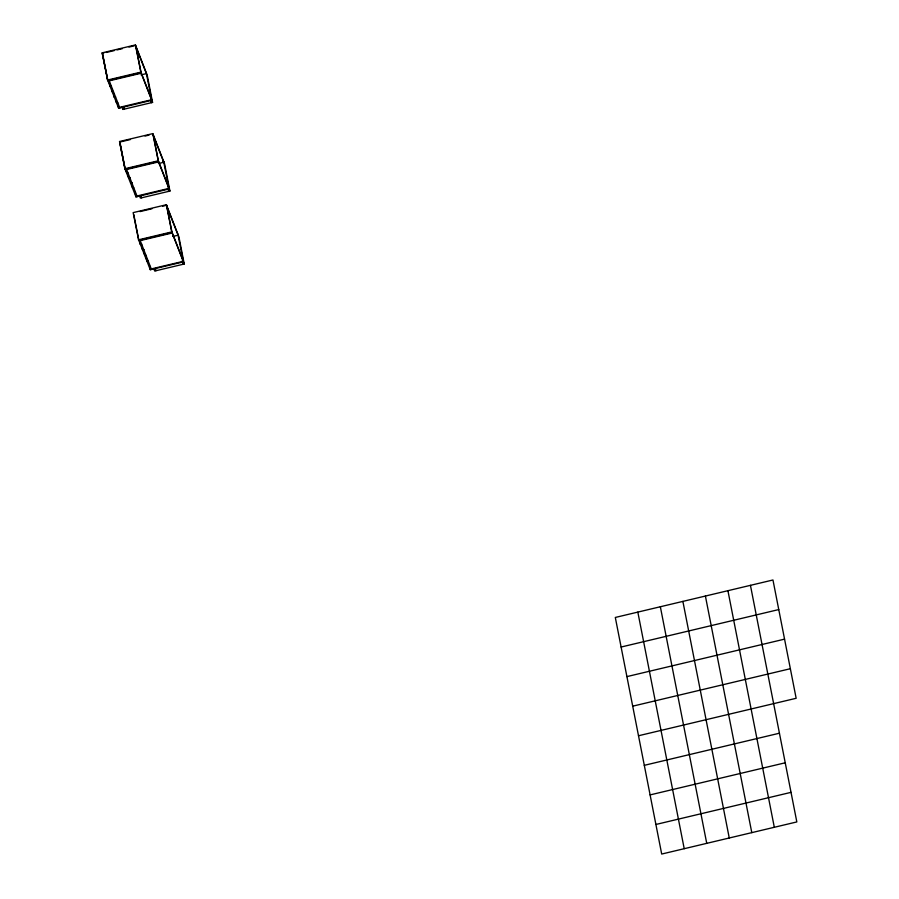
<?xml version="1.0" encoding="UTF-8"?>
<svg xmlns="http://www.w3.org/2000/svg" width="899" height="899" viewBox="0 0 899 899"><rect width="100%" height="100%" fill="white"/><g stroke="black" fill="none" stroke-linecap="round" stroke-linejoin="round"><path stroke-width="1.35" d="M135.423 44.95L140.974 72.707L107.723 80.607L102.171 52.85L135.423 44.95L147.222 75.201L152.56 102.419L123.006 109.431L122.185 107.318M106.363 52.445L114.353 50.558M117.016 49.917L122.331 48.658M128.984 47.074L134.311 45.815M103.745 53.176L102.553 53.457L107.88 80.663L118.646 108.262L151.729 100.295L146.177 72.538M107.509 80.056L140.761 72.156L152.56 102.419M109.251 80.831L141.188 73.246L135.85 46.04M141.064 74.875L146.391 73.606L136.052 47.108M110.004 86.113L111.206 85.832M111.24 85.922L110.049 86.203L108.981 80.764M112.173 91.653L113.398 91.451M114.33 97.182L115.522 96.901M115.555 96.991L114.364 97.272L113.521 93.103M116.488 102.722L117.713 102.531M119.589 107.341L151.515 99.755M163.562 161.202L169.113 188.959L136.03 196.915L124.894 168.72L119.556 141.514L152.808 133.614L164.607 163.865L169.933 191.071L140.39 198.095L139.57 195.982M121.095 141.75L130.411 139.536M145.042 136.052L149.032 135.108M124.894 168.72L158.145 160.82L169.933 191.071M126.478 169.079L125.276 169.36L120.208 143.514M126.635 169.495L158.572 161.91L153.235 134.704M162.584 162.034L163.775 161.753M158.449 163.539L163.775 162.27L153.437 135.771M126.759 173.136L127.95 172.855L126.804 173.26L125.95 169.057M128.692 178.103L129.883 177.822M129.928 177.935L128.737 178.227L127.894 174.024M130.625 183.059L131.816 182.778M130.67 183.182L131.861 182.902M133.794 187.857L132.558 188.026L131.49 182.587M136.974 196.004L168.9 188.408M171.945 232.481L138.693 240.381L133.142 212.625L166.394 204.725L178.901 236.797L184.239 264.003L154.695 271.026L153.864 268.913M140.008 211.591L151.976 208.748M162.618 206.219L166.607 205.275L172.159 233.021L140.233 240.606M184.239 264.003L171.731 231.931L138.48 239.842L138.693 240.381M133.805 214.625L138.873 240.471L140.064 240.19M140.345 244.258L141.536 243.966M172.754 236.459L178.069 235.201L167.034 206.882M141.581 244.09L140.39 244.371L139.547 240.168M142.514 249.821L143.705 249.54M143.761 249.652L142.559 249.944L141.446 244.382M144.683 255.383L145.93 255.226M146.863 260.957L148.077 260.676M151.268 268.936L183.205 261.339M138.873 240.471L150.302 269.734L183.407 261.89L177.867 234.133M621.108 647.033L778.759 609.567M626.906 676.61L784.557 639.144M632.705 706.176L790.356 668.71M638.504 735.753L796.154 698.287L772.96 579.99L615.309 617.456L661.698 854.05L796.829 821.933L750.44 585.339M644.302 765.33L779.433 733.213M650.101 794.907L785.232 762.79M655.899 824.473L791.03 792.356M140.974 72.178L151.313 98.688M150.538 100.576L151.358 102.7L151.156 101.632M158.359 160.842L168.686 187.352M168.742 191.363L167.708 188.172M123.377 107.037L124.208 109.15L123.995 108.082M102.171 52.85L107.723 80.607M171.945 231.953L182.991 260.283M183.048 264.284L182.014 261.103M109.037 80.292L119.837 107.97M119.556 141.514L125.096 169.27L158.359 161.37L152.808 133.614M140.761 195.701L141.581 197.814M126.422 168.956L137.221 196.634M155.055 268.621L155.887 270.745L155.673 269.678M140.019 240.067L151.482 269.475M727.92 590.699L774.309 827.282M705.4 596.048L751.789 832.643M682.88 601.397L729.258 837.992M660.349 606.758L706.738 843.341M637.829 612.107L684.218 848.701M166.394 204.725L171.731 231.931M122.478 106.711L123.006 109.431M117.848 104.172L118.646 108.262M134.962 191.476L136.03 196.915M149.515 265.688L150.302 269.734M115.949 100.003L116.522 102.812M146.323 258.238L146.885 260.957M143.885 251.304L144.739 255.507M111.633 88.922L112.206 91.743"/></g></svg>
